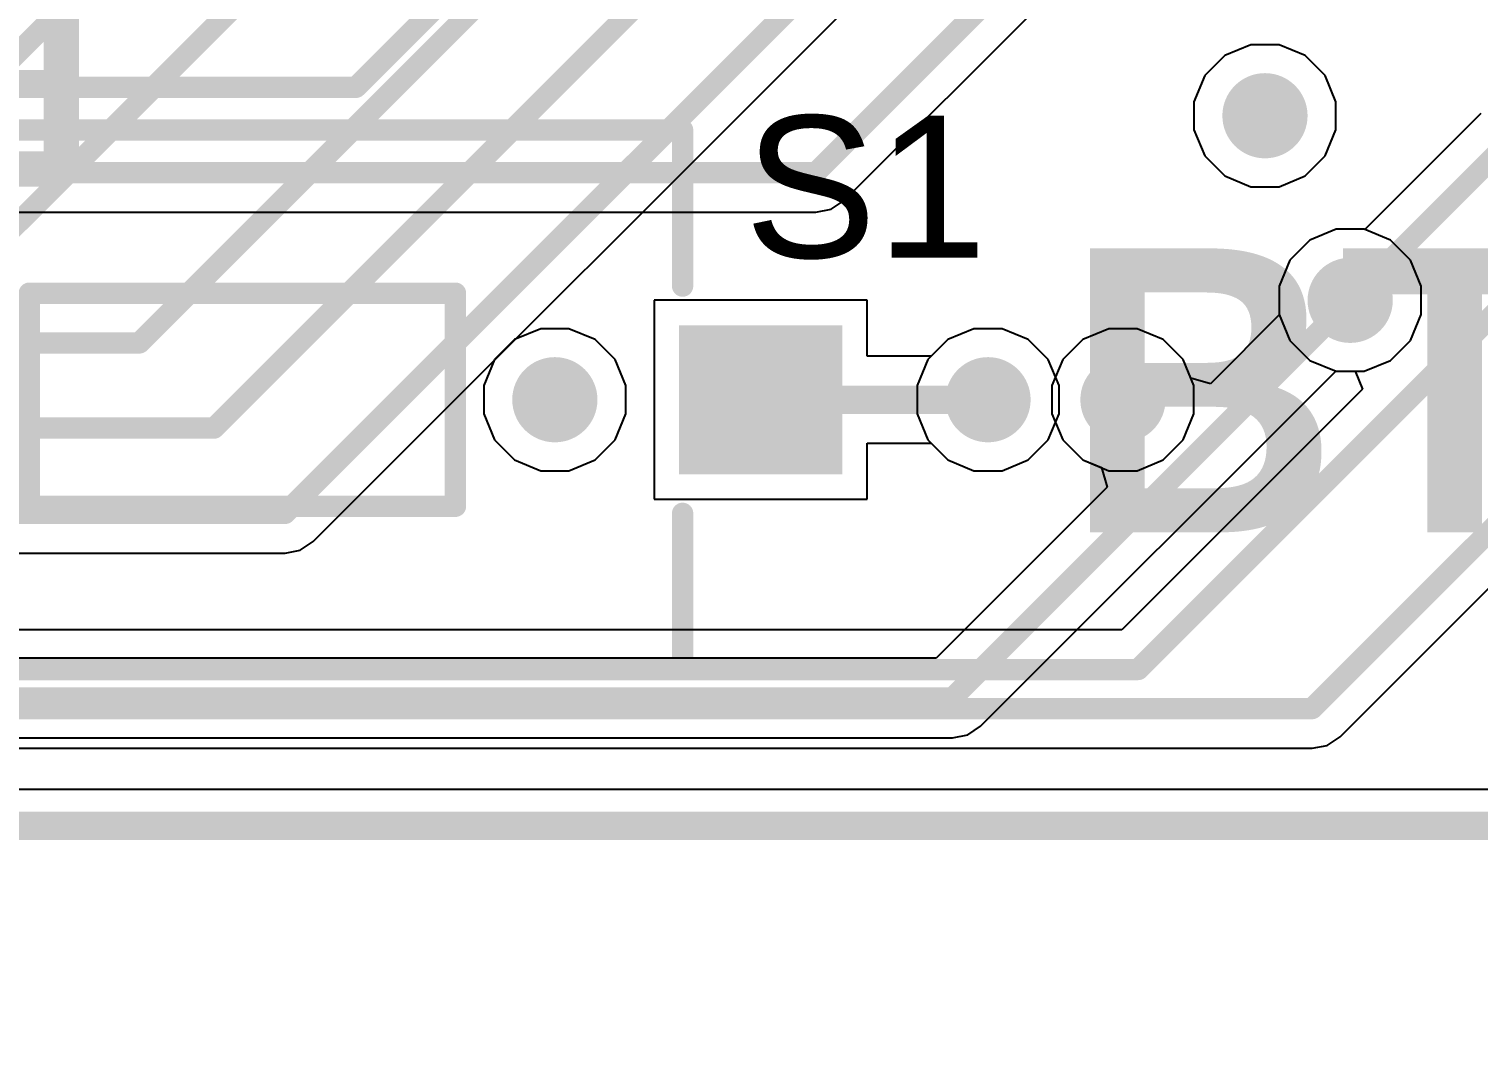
# Model space of a CAD drawing. Header units: inches. Extents: x -1.9 to 51.5, y -1.6 to 35.1.
# Drawn here: x 32.3 to 42.5, y -1.59 to 5.61 of the extents above; entities that cross this region are included whole.
import ezdxf

# ---------------------------------------------------------------- set-up
doc = ezdxf.new("R2010")
doc.units = ezdxf.units.IN
for name, color, linetype in [('Assembly Notes', 76, 'Continuous'), ('Board Shape', 56, 'Continuous'), ('Bottom Layer', 76, 'Continuous'), ('Bottom Layer 1', 5, 'Continuous'), ('Bottom Overlay', 54, 'Continuous'), ('Bottom Paste', 16, 'Continuous'), ('Bottom Solder', 6, 'Continuous'), ('Top Layer', 16, 'Continuous'), ('Top Layer 1', 1, 'Continuous'), ('Top Overlay', 2, 'Continuous'), ('Top Paste', 8, 'Continuous'), ('Top Solder', 216, 'Continuous'), ('Via Holes', 16, 'Continuous')]:
    doc.layers.add(name, color=color, linetype=linetype)
doc.styles.add('Arial', font='', dxfattribs={"height": 0.2})
doc.styles.add('Century Gothic_Bold', font='', dxfattribs={"height": 0.2})
doc.styles.add('GOST type B', font='', dxfattribs={"height": 0.2})
doc.styles.get('Arial').set_extended_font_data('Arial')
doc.styles.get('Century Gothic_Bold').set_extended_font_data('Century Gothic', bold=True)
doc.styles.get('GOST type B').set_extended_font_data('GOST type B')

# ---------------------------------------------------------------- blocks, each defined once
blk = doc.blocks.new('TSS_TD_19XA_XTR_105')
at = {"layer": 'Top Layer 1'}
for points in [[(-4.2, 0.5), (-3.1, 0.5), (-3.1, -0.5), (-4.2, -0.5)], [(4.2, -0.5), (3.1, -0.5), (3.1, 0.5), (4.2, 0.5)]]:
    blk.add_hatch(color=1, dxfattribs=at).paths.add_polyline_path(points)
at = {"layer": 'Top Paste'}
for points in [[(-4.2, 0.5), (-3.1, 0.5), (-3.1, -0.5), (-4.2, -0.5)], [(4.2, -0.5), (3.1, -0.5), (3.1, 0.5), (4.2, 0.5)]]:
    blk.add_hatch(color=8, dxfattribs=at).paths.add_polyline_path(points)
at = {"layer": 'Top Solder'}
for points in [[(-4.225, 0.525), (-3.075, 0.525), (-3.075, -0.525), (-4.225, -0.525)], [(4.225, -0.525), (3.075, -0.525), (3.075, 0.525), (4.225, 0.525)]]:
    blk.add_hatch(color=216, dxfattribs=at).paths.add_polyline_path(points)
at = {"layer": 'Top Overlay'}
for points in [[(-3.1, 0.8, 0.15, 0.15, 0), (-3.1, 1.9, 0.15, 0.15, 0)], [(-3.1, 1.9, 0.15, 0.15, 0), (3.1, 1.9, 0.15, 0.15, 0)], [(3.1, 0.8, 0.15, 0.15, 0), (3.1, 1.9, 0.15, 0.15, 0)], [(-1.5, 0.75, 0.15, 0.15, 0), (1.5, 0.75, 0.15, 0.15, 0)], [(-1.5, -0.75, 0.15, 0.15, 0), (-1.5, 0.75, 0.15, 0.15, 0)], [(1.5, -0.75, 0.15, 0.15, 0), (1.5, 0.75, 0.15, 0.15, 0)], [(-1.5, -0.75, 0.15, 0.15, 0), (1.5, -0.75, 0.15, 0.15, 0)], [(-3.1, -1.9, 0.15, 0.15, 0), (-3.1, -0.8, 0.15, 0.15, 0)], [(3.1, -1.9, 0.15, 0.15, 0), (3.1, -0.8, 0.15, 0.15, 0)], [(-3.1, -1.9, 0.15, 0.15, 0), (3.1, -1.9, 0.15, 0.15, 0)]]:
    blk.add_lwpolyline(points, format="xyseb", dxfattribs=at)
for points in [[(-3.137, 1.9, 0.075, 0.075, 1), (-3.062, 1.9, 0.075, 0.075, 1)], [(-3.137, 1.9, 0.075, 0.075, 1), (-3.062, 1.9, 0.075, 0.075, 1)], [(3.062, 1.9, 0.075, 0.075, 1), (3.137, 1.9, 0.075, 0.075, 1)], [(3.062, 1.9, 0.075, 0.075, 1), (3.137, 1.9, 0.075, 0.075, 1)], [(-3.137, 0.8, 0.075, 0.075, 1), (-3.062, 0.8, 0.075, 0.075, 1)], [(-1.538, 0.75, 0.075, 0.075, 1), (-1.462, 0.75, 0.075, 0.075, 1)], [(-1.538, 0.75, 0.075, 0.075, 1), (-1.462, 0.75, 0.075, 0.075, 1)], [(1.462, 0.75, 0.075, 0.075, 1), (1.538, 0.75, 0.075, 0.075, 1)], [(1.462, 0.75, 0.075, 0.075, 1), (1.538, 0.75, 0.075, 0.075, 1)], [(3.062, 0.8, 0.075, 0.075, 1), (3.137, 0.8, 0.075, 0.075, 1)], [(-1.538, -0.75, 0.075, 0.075, 1), (-1.462, -0.75, 0.075, 0.075, 1)], [(-1.538, -0.75, 0.075, 0.075, 1), (-1.462, -0.75, 0.075, 0.075, 1)], [(1.462, -0.75, 0.075, 0.075, 1), (1.538, -0.75, 0.075, 0.075, 1)], [(1.462, -0.75, 0.075, 0.075, 1), (1.538, -0.75, 0.075, 0.075, 1)], [(-3.137, -0.8, 0.075, 0.075, 1), (-3.062, -0.8, 0.075, 0.075, 1)], [(3.062, -0.8, 0.075, 0.075, 1), (3.137, -0.8, 0.075, 0.075, 1)], [(-3.137, -1.9, 0.075, 0.075, 1), (-3.062, -1.9, 0.075, 0.075, 1)], [(-3.137, -1.9, 0.075, 0.075, 1), (-3.062, -1.9, 0.075, 0.075, 1)], [(3.062, -1.9, 0.075, 0.075, 1), (3.137, -1.9, 0.075, 0.075, 1)], [(3.062, -1.9, 0.075, 0.075, 1), (3.137, -1.9, 0.075, 0.075, 1)]]:
    blk.add_lwpolyline(points, format="xyseb", close=True, dxfattribs=at)
blk = doc.blocks.new('SOT23_3_B_119')
at = {"layer": 'Bottom Layer 1'}
for points in [[(-1.506, 1.336), (-0.744, 1.336), (-0.744, 0.574), (-1.506, 0.574)], [(0.78, 0.383), (1.542, 0.383), (1.542, -0.379), (0.78, -0.379)], [(-1.506, -0.569), (-0.744, -0.569), (-0.744, -1.331), (-1.506, -1.331)]]:
    blk.add_hatch(color=5, dxfattribs=at).paths.add_polyline_path(points)
at = {"layer": 'Bottom Paste'}
for points in [[(-1.506, 1.336), (-0.744, 1.336), (-0.744, 0.574), (-1.506, 0.574)], [(0.78, 0.383), (1.542, 0.383), (1.542, -0.379), (0.78, -0.379)], [(-1.506, -0.569), (-0.744, -0.569), (-0.744, -1.331), (-1.506, -1.331)]]:
    blk.add_hatch(color=16, dxfattribs=at).paths.add_polyline_path(points)
at = {"layer": 'Bottom Solder'}
for points in [[(-1.531, 1.361), (-0.719, 1.361), (-0.719, 0.549), (-1.531, 0.549)], [(0.755, 0.409), (1.567, 0.409), (1.567, -0.404), (0.755, -0.404)], [(-1.531, -0.544), (-0.719, -0.544), (-0.719, -1.356), (-1.531, -1.356)]]:
    blk.add_hatch(color=6, dxfattribs=at).paths.add_polyline_path(points)
at = {"layer": 'Assembly Notes'}
for points in [[(1.275, 1.55, 0.25, 0.25, 0), (-1.225, 1.55, 0.25, 0.25, 0)], [(-1.225, -1.55, 0.25, 0.25, 0), (-1.225, 1.55, 0.25, 0.25, 0)], [(1.275, -1.55, 0.25, 0.25, 0), (1.275, 1.55, 0.25, 0.25, 0)], [(1.275, -1.55, 0.25, 0.25, 0), (-1.225, -1.55, 0.25, 0.25, 0)]]:
    blk.add_lwpolyline(points, format="xyseb", dxfattribs=at)
for points in [[(-1.287, 1.55, 0.125, 0.125, 1), (-1.162, 1.55, 0.125, 0.125, 1)], [(-1.287, 1.55, 0.125, 0.125, 1), (-1.162, 1.55, 0.125, 0.125, 1)], [(1.213, 1.55, 0.125, 0.125, 1), (1.338, 1.55, 0.125, 0.125, 1)], [(1.213, 1.55, 0.125, 0.125, 1), (1.338, 1.55, 0.125, 0.125, 1)], [(-1.287, -1.55, 0.125, 0.125, 1), (-1.162, -1.55, 0.125, 0.125, 1)], [(-1.287, -1.55, 0.125, 0.125, 1), (-1.162, -1.55, 0.125, 0.125, 1)], [(1.213, -1.55, 0.125, 0.125, 1), (1.338, -1.55, 0.125, 0.125, 1)], [(1.213, -1.55, 0.125, 0.125, 1), (1.338, -1.55, 0.125, 0.125, 1)]]:
    blk.add_lwpolyline(points, format="xyseb", close=True, dxfattribs=at)
at = {"layer": 'Bottom Overlay'}
for points in [[(0.653, 1.503, 0.15, 0.15, 0), (-0.425, 1.503, 0.15, 0.15, 0)], [(0.653, 0.775, 0.15, 0.15, 0), (0.653, 1.503, 0.15, 0.15, 0)], [(-0.625, -0.2, 0.15, 0.15, 0), (-0.625, 0.2, 0.15, 0.15, 0)], [(0.653, -1.503, 0.15, 0.15, 0), (0.653, -0.775, 0.15, 0.15, 0)], [(0.653, -1.503, 0.15, 0.15, 0), (-0.375, -1.503, 0.15, 0.15, 0)]]:
    blk.add_lwpolyline(points, format="xyseb", dxfattribs=at)
for points in [[(-0.462, 1.503, 0.075, 0.075, 1), (-0.387, 1.503, 0.075, 0.075, 1)], [(0.616, 1.503, 0.075, 0.075, 1), (0.691, 1.503, 0.075, 0.075, 1)], [(0.616, 1.503, 0.075, 0.075, 1), (0.691, 1.503, 0.075, 0.075, 1)], [(0.616, 0.775, 0.075, 0.075, 1), (0.691, 0.775, 0.075, 0.075, 1)], [(-0.663, 0.2, 0.075, 0.075, 1), (-0.587, 0.2, 0.075, 0.075, 1)], [(-0.663, -0.2, 0.075, 0.075, 1), (-0.587, -0.2, 0.075, 0.075, 1)], [(0.616, -0.775, 0.075, 0.075, 1), (0.691, -0.775, 0.075, 0.075, 1)], [(-0.412, -1.503, 0.075, 0.075, 1), (-0.337, -1.503, 0.075, 0.075, 1)], [(0.616, -1.503, 0.075, 0.075, 1), (0.691, -1.503, 0.075, 0.075, 1)], [(0.616, -1.503, 0.075, 0.075, 1), (0.691, -1.503, 0.075, 0.075, 1)]]:
    blk.add_lwpolyline(points, format="xyseb", close=True, dxfattribs=at)
at = {"layer": 'Assembly Notes', "style": 'GOST type B', "text_generation_flag": 2}
blk.add_text('VT2_2', height=2.15, rotation=-180, dxfattribs=at).set_placement((-0.025, -1.9))

msp = doc.modelspace()

# ---------------------------------------------------------------- hatches: boundary and pattern name
at = {"layer": 'Bottom Layer'}
h = msp.add_hatch(color=76, dxfattribs=at)
edge = h.paths.add_edge_path()
edge.add_arc((41, 5), 0.3, 0, 360)
h = msp.add_hatch(color=76, dxfattribs=at)
edge = h.paths.add_edge_path()
edge.add_arc((41.6, 3.7), 0.3, 0, 360)
h = msp.add_hatch(color=76, dxfattribs=at)
edge = h.paths.add_edge_path()
edge.add_arc((36, 3), 0.3, 0, 360)
h = msp.add_hatch(color=76, dxfattribs=at)
edge = h.paths.add_edge_path()
edge.add_arc((39.05, 3), 0.3, 0, 360)
h = msp.add_hatch(color=76, dxfattribs=at)
edge = h.paths.add_edge_path()
edge.add_arc((40, 3), 0.3, 0, 360)
at = {"layer": 'Bottom Layer 1'}
h = msp.add_hatch(color=5, dxfattribs=at)
edge = h.paths.add_edge_path()
edge.add_arc((41, 5), 0.3, 0, 360)
h = msp.add_hatch(color=5, dxfattribs=at)
edge = h.paths.add_edge_path()
edge.add_arc((41.6, 3.7), 0.3, 0, 360)
h = msp.add_hatch(color=5, dxfattribs=at)
edge = h.paths.add_edge_path()
edge.add_arc((36, 3), 0.3, 0, 360)
h = msp.add_hatch(color=5, dxfattribs=at)
edge = h.paths.add_edge_path()
edge.add_arc((39.05, 3), 0.3, 0, 360)
h = msp.add_hatch(color=5, dxfattribs=at)
edge = h.paths.add_edge_path()
edge.add_arc((40, 3), 0.3, 0, 360)
at = {"layer": 'Top Layer'}
h = msp.add_hatch(color=16, dxfattribs=at)
edge = h.paths.add_edge_path()
edge.add_arc((41, 5), 0.3, 0, 360)
h = msp.add_hatch(color=16, dxfattribs=at)
edge = h.paths.add_edge_path()
edge.add_arc((41.6, 3.7), 0.3, 0, 360)
h = msp.add_hatch(color=16, dxfattribs=at)
edge = h.paths.add_edge_path()
edge.add_arc((36, 3), 0.3, 0, 360)
h = msp.add_hatch(color=16, dxfattribs=at)
edge = h.paths.add_edge_path()
edge.add_arc((39.05, 3), 0.3, 0, 360)
h = msp.add_hatch(color=16, dxfattribs=at)
edge = h.paths.add_edge_path()
edge.add_arc((40, 3), 0.3, 0, 360)
at = {"layer": 'Top Layer 1'}
h = msp.add_hatch(color=1, dxfattribs=at)
edge = h.paths.add_edge_path()
edge.add_arc((41, 5), 0.3, 0, 360)
h = msp.add_hatch(color=1, dxfattribs=at)
edge = h.paths.add_edge_path()
edge.add_arc((41.6, 3.7), 0.3, 0, 360)
h = msp.add_hatch(color=1, dxfattribs=at)
edge = h.paths.add_edge_path()
edge.add_arc((36, 3), 0.3, 0, 360)
h = msp.add_hatch(color=1, dxfattribs=at)
edge = h.paths.add_edge_path()
edge.add_arc((39.05, 3), 0.3, 0, 360)
h = msp.add_hatch(color=1, dxfattribs=at)
edge = h.paths.add_edge_path()
edge.add_arc((40, 3), 0.3, 0, 360)
at = {"layer": 'Via Holes'}
h = msp.add_hatch(color=7, dxfattribs=at)
edge = h.paths.add_edge_path()
edge.add_arc((41, 5), 0.15, 0, 360)
h = msp.add_hatch(color=7, dxfattribs=at)
edge = h.paths.add_edge_path()
edge.add_arc((41.6, 3.7), 0.15, 0, 360)
h = msp.add_hatch(color=7, dxfattribs=at)
edge = h.paths.add_edge_path()
edge.add_arc((36, 3), 0.15, 0, 360)
h = msp.add_hatch(color=7, dxfattribs=at)
edge = h.paths.add_edge_path()
edge.add_arc((39.05, 3), 0.15, 0, 360)
h = msp.add_hatch(color=7, dxfattribs=at)
edge = h.paths.add_edge_path()
edge.add_arc((40, 3), 0.15, 0, 360)

# ---------------------------------------------------------------- linework, layer by layer
at = {"layer": 'Board Shape'}
msp.add_lwpolyline([(3, 0, 0.2, 0.2, 0), (47, 0, 0.2, 0.2, 0)], format="xyseb", dxfattribs=at)
at = {"layer": 'Bottom Layer'}
for p, q in [((40.717, 5.424), (40.576, 5.283)), ((40.901, 5.5), (40.717, 5.424)), ((41.099, 5.5), (40.901, 5.5)), ((41.283, 5.424), (41.099, 5.5)), ((41.424, 5.283), (41.283, 5.424)), ((40.576, 5.283), (40.5, 5.099)), ((41.5, 5.099), (41.424, 5.283)), ((40.5, 5.099), (40.5, 4.901)), ((41.5, 4.901), (41.5, 5.099)), ((40.5, 4.901), (40.576, 4.717)), ((41.424, 4.717), (41.5, 4.901)), ((40.576, 4.717), (40.717, 4.576)), ((41.283, 4.576), (41.424, 4.717)), ((40.717, 4.576), (40.901, 4.5)), ((40.901, 4.5), (41.099, 4.5)), ((41.099, 4.5), (41.283, 4.576)), ((41.501, 4.2), (41.317, 4.124)), ((41.699, 4.2), (41.501, 4.2)), ((41.883, 4.124), (41.699, 4.2)), ((41.317, 4.124), (41.176, 3.983)), ((42.024, 3.983), (41.883, 4.124)), ((41.176, 3.983), (41.1, 3.799)), ((42.1, 3.799), (42.024, 3.983)), ((41.1, 3.799), (41.1, 3.601)), ((42.1, 3.601), (42.1, 3.799)), ((41.1, 3.601), (41.176, 3.417)), ((42.024, 3.417), (42.1, 3.601)), ((35.901, 3.5), (35.717, 3.424)), ((36.099, 3.5), (35.901, 3.5)), ((36.283, 3.424), (36.099, 3.5)), ((39.901, 3.5), (39.717, 3.424)), ((40.099, 3.5), (39.901, 3.5)), ((40.283, 3.424), (40.099, 3.5)), ((35.717, 3.424), (35.576, 3.283)), ((36.424, 3.283), (36.283, 3.424)), ((39.717, 3.424), (39.576, 3.283)), ((40.424, 3.283), (40.283, 3.424)), ((41.176, 3.417), (41.317, 3.276)), ((41.883, 3.276), (42.024, 3.417)), ((35.576, 3.283), (35.5, 3.099)), ((36.5, 3.099), (36.424, 3.283)), ((39.576, 3.283), (39.5, 3.099)), ((40.5, 3.099), (40.424, 3.283)), ((41.317, 3.276), (41.501, 3.2)), ((41.699, 3.2), (41.883, 3.276)), ((41.501, 3.2), (41.699, 3.2)), ((35.5, 3.099), (35.5, 2.901)), ((36.5, 2.901), (36.5, 3.099)), ((39.5, 3.099), (39.5, 2.901)), ((40.5, 2.901), (40.5, 3.099)), ((35.5, 2.901), (35.576, 2.717)), ((36.424, 2.717), (36.5, 2.901)), ((39.5, 2.901), (39.576, 2.717)), ((40.424, 2.717), (40.5, 2.901)), ((35.576, 2.717), (35.717, 2.576)), ((36.283, 2.576), (36.424, 2.717)), ((39.576, 2.717), (39.717, 2.576)), ((40.283, 2.576), (40.424, 2.717)), ((35.717, 2.576), (35.901, 2.5)), ((36.099, 2.5), (36.283, 2.576)), ((39.717, 2.576), (39.901, 2.5)), ((40.099, 2.5), (40.283, 2.576)), ((35.901, 2.5), (36.099, 2.5)), ((39.901, 2.5), (40.099, 2.5)), ((47, 0.255), (3, 0.255))]:
    msp.add_line(p, q, dxfattribs=at)
at = {"layer": 'Bottom Layer 1'}
for p, q in [((34.298, 2.002), (40.723, 8.427)), ((42.52, 5.016), (41.702, 4.199)), ((41.501, 4.2), (41.317, 4.124)), ((41.699, 4.2), (41.501, 4.2)), ((41.702, 4.199), (41.699, 4.2)), ((41.317, 4.124), (41.176, 3.983)), ((41.176, 3.983), (41.1, 3.799)), ((41.1, 3.799), (41.1, 3.601)), ((41.53, 0.627), (44.67, 3.767)), ((41.1, 3.601), (41.176, 3.417)), ((38.951, 3.5), (38.767, 3.424)), ((39.149, 3.5), (38.951, 3.5)), ((39.333, 3.424), (39.149, 3.5)), ((38.767, 3.424), (38.626, 3.283)), ((39.474, 3.283), (39.333, 3.424)), ((41.176, 3.417), (41.317, 3.276)), ((38.626, 3.283), (38.55, 3.099)), ((39.55, 3.099), (39.474, 3.283)), ((41.317, 3.276), (41.501, 3.2)), ((41.501, 3.2), (41.634, 3.2)), ((41.634, 3.2), (41.686, 3.075)), ((38.55, 3.099), (38.55, 2.901)), ((39.55, 2.901), (39.55, 3.099)), ((41.686, 3.075), (39.991, 1.38)), ((38.55, 2.901), (38.626, 2.717)), ((39.474, 2.717), (39.55, 2.901)), ((38.626, 2.717), (38.767, 2.576)), ((39.333, 2.576), (39.474, 2.717)), ((38.767, 2.576), (38.951, 2.5)), ((39.149, 2.5), (39.333, 2.576)), ((38.951, 2.5), (39.149, 2.5)), ((34.1, 1.92), (34.207, 1.941)), ((34.207, 1.941), (34.298, 2.002)), ((29.644, 1.92), (34.1, 1.92)), ((39.991, 1.38), (29.663, 1.38)), ((41.439, 0.566), (41.53, 0.627)), ((9.575, 0.545), (41.332, 0.545)), ((41.332, 0.545), (41.439, 0.566)), ((47, 0.255), (3, 0.255))]:
    msp.add_line(p, q, dxfattribs=at)
for points in [[(31.514, 4.739, 0.15, 0.15, 0), (37.459, 10.684, 0.15, 0.15, 0)], [(31.875, 3.9, 0.15, 0.15, 0), (37.9, 9.925, 0.15, 0.15, 0)], [(33.075, 3.4, 0.15, 0.15, 0), (39.475, 9.8, 0.15, 0.15, 0)], [(33.6, 2.8, 0.15, 0.15, 0), (39.525, 8.725, 0.15, 0.15, 0)], [(34.1, 2.2, 0.15, 0.15, 0), (40.525, 8.625, 0.15, 0.15, 0)], [(40.107, 1.1, 0.15, 0.15, 0), (45.725, 6.718, 0.15, 0.15, 0)], [(41.332, 0.825, 0.15, 0.15, 0), (47.175, 6.668, 0.15, 0.15, 0)], [(41.6, 3.7, 0.15, 0.15, 0), (42.8, 4.9, 0.15, 0.15, 0)], [(41.6, 3.7, 0.15, 0.15, 0), (41.6, 3.7, 0.15, 0.15, 0)], [(21.916, 3.4, 0.15, 0.15, 0), (33.075, 3.4, 0.15, 0.15, 0)], [(18.625, 2.8, 0.15, 0.15, 0), (33.6, 2.8, 0.15, 0.15, 0)], [(13.125, 2.2, 0.15, 0.15, 0), (34.1, 2.2, 0.15, 0.15, 0)], [(9.893, 1.1, 0.15, 0.15, 0), (40.107, 1.1, 0.15, 0.15, 0)], [(9.575, 0.825, 0.15, 0.15, 0), (41.332, 0.825, 0.15, 0.15, 0)]]:
    msp.add_lwpolyline(points, format="xyseb", dxfattribs=at)
for points in [[(41.563, 3.7, 0.075, 0.075, 1), (41.638, 3.7, 0.075, 0.075, 1)], [(41.563, 3.7, 0.075, 0.075, 1), (41.638, 3.7, 0.075, 0.075, 1)], [(41.563, 3.7, 0.075, 0.075, 1), (41.638, 3.7, 0.075, 0.075, 1)], [(33.038, 3.4, 0.075, 0.075, 1), (33.113, 3.4, 0.075, 0.075, 1)], [(33.038, 3.4, 0.075, 0.075, 1), (33.113, 3.4, 0.075, 0.075, 1)], [(33.562, 2.8, 0.075, 0.075, 1), (33.637, 2.8, 0.075, 0.075, 1)], [(33.562, 2.8, 0.075, 0.075, 1), (33.637, 2.8, 0.075, 0.075, 1)], [(34.062, 2.2, 0.075, 0.075, 1), (34.138, 2.2, 0.075, 0.075, 1)], [(34.062, 2.2, 0.075, 0.075, 1), (34.138, 2.2, 0.075, 0.075, 1)], [(40.07, 1.1, 0.075, 0.075, 1), (40.145, 1.1, 0.075, 0.075, 1)], [(40.07, 1.1, 0.075, 0.075, 1), (40.145, 1.1, 0.075, 0.075, 1)], [(41.295, 0.825, 0.075, 0.075, 1), (41.37, 0.825, 0.075, 0.075, 1)], [(41.295, 0.825, 0.075, 0.075, 1), (41.37, 0.825, 0.075, 0.075, 1)]]:
    msp.add_lwpolyline(points, format="xyseb", close=True, dxfattribs=at)
at = {"layer": 'Top Layer'}
for p, q in [((40.717, 5.424), (40.576, 5.283)), ((40.901, 5.5), (40.717, 5.424)), ((41.099, 5.5), (40.901, 5.5)), ((41.283, 5.424), (41.099, 5.5)), ((41.424, 5.283), (41.283, 5.424)), ((40.576, 5.283), (40.5, 5.099)), ((41.5, 5.099), (41.424, 5.283)), ((40.5, 5.099), (40.5, 4.901)), ((41.5, 4.901), (41.5, 5.099)), ((40.5, 4.901), (40.576, 4.717)), ((41.424, 4.717), (41.5, 4.901)), ((40.576, 4.717), (40.717, 4.576)), ((41.283, 4.576), (41.424, 4.717)), ((40.717, 4.576), (40.901, 4.5)), ((40.901, 4.5), (41.099, 4.5)), ((41.099, 4.5), (41.283, 4.576)), ((41.501, 4.2), (41.317, 4.124)), ((41.699, 4.2), (41.501, 4.2)), ((41.883, 4.124), (41.699, 4.2)), ((41.317, 4.124), (41.176, 3.983)), ((42.024, 3.983), (41.883, 4.124)), ((41.176, 3.983), (41.1, 3.799)), ((42.1, 3.799), (42.024, 3.983)), ((41.1, 3.799), (41.1, 3.601)), ((42.1, 3.601), (42.1, 3.799)), ((41.101, 3.598), (40.616, 3.112)), ((41.1, 3.601), (41.101, 3.598)), ((42.024, 3.417), (42.1, 3.601)), ((35.901, 3.5), (35.717, 3.424)), ((36.099, 3.5), (35.901, 3.5)), ((36.283, 3.424), (36.099, 3.5)), ((39.901, 3.5), (39.717, 3.424)), ((40.099, 3.5), (39.901, 3.5)), ((40.283, 3.424), (40.099, 3.5)), ((35.717, 3.424), (35.576, 3.283)), ((36.424, 3.283), (36.283, 3.424)), ((39.717, 3.424), (39.576, 3.283)), ((40.424, 3.283), (40.283, 3.424)), ((41.883, 3.276), (42.024, 3.417)), ((35.576, 3.283), (35.5, 3.099)), ((36.5, 3.099), (36.424, 3.283)), ((39.576, 3.283), (39.5, 3.099)), ((40.478, 3.152), (40.424, 3.283)), ((41.699, 3.2), (41.883, 3.276)), ((38.998, 0.702), (41.498, 3.201)), ((41.498, 3.201), (41.501, 3.2)), ((41.501, 3.2), (41.699, 3.2)), ((35.5, 3.099), (35.5, 2.901)), ((36.5, 2.901), (36.5, 3.099)), ((39.5, 3.099), (39.5, 2.901)), ((40.616, 3.112), (40.478, 3.152)), ((35.5, 2.901), (35.576, 2.717)), ((36.424, 2.717), (36.5, 2.901)), ((39.5, 2.901), (39.576, 2.717)), ((35.576, 2.717), (35.717, 2.576)), ((36.283, 2.576), (36.424, 2.717)), ((39.576, 2.717), (39.717, 2.576)), ((35.717, 2.576), (35.901, 2.5)), ((36.099, 2.5), (36.283, 2.576)), ((39.717, 2.576), (39.848, 2.522)), ((35.901, 2.5), (36.099, 2.5)), ((39.848, 2.522), (39.888, 2.385)), ((39.888, 2.385), (38.684, 1.18)), ((38.684, 1.18), (24.951, 1.18)), ((13.7, 0.62), (38.8, 0.62)), ((38.8, 0.62), (38.907, 0.641)), ((38.907, 0.641), (38.998, 0.702)), ((47, 0.255), (3, 0.255))]:
    msp.add_line(p, q, dxfattribs=at)
for points in [[(38.8, 0.9, 0.15, 0.15, 0), (41.6, 3.7, 0.15, 0.15, 0)], [(13.7, 0.9, 0.15, 0.15, 0), (38.8, 0.9, 0.15, 0.15, 0)]]:
    msp.add_lwpolyline(points, format="xyseb", dxfattribs=at)
for points in [[(41.563, 3.7, 0.075, 0.075, 1), (41.638, 3.7, 0.075, 0.075, 1)], [(38.763, 0.9, 0.075, 0.075, 1), (38.838, 0.9, 0.075, 0.075, 1)], [(38.763, 0.9, 0.075, 0.075, 1), (38.838, 0.9, 0.075, 0.075, 1)]]:
    msp.add_lwpolyline(points, format="xyseb", close=True, dxfattribs=at)
at = {"layer": 'Top Layer 1'}
for p, q in [((38.036, 4.402), (39.548, 5.914)), ((37.945, 4.341), (38.036, 4.402)), ((20.851, 4.32), (37.838, 4.32)), ((37.838, 4.32), (37.945, 4.341)), ((41.501, 4.2), (41.317, 4.124)), ((41.699, 4.2), (41.501, 4.2)), ((41.883, 4.124), (41.699, 4.2)), ((41.317, 4.124), (41.176, 3.983)), ((42.024, 3.983), (41.883, 4.124)), ((41.176, 3.983), (41.1, 3.799)), ((42.1, 3.799), (42.024, 3.983)), ((41.1, 3.799), (41.1, 3.601)), ((42.1, 3.601), (42.1, 3.799)), ((38.2, 3.7), (36.7, 3.7)), ((36.7, 3.7), (36.7, 2.3)), ((38.2, 3.306), (38.2, 3.7)), ((41.1, 3.601), (41.176, 3.417)), ((42.024, 3.417), (42.1, 3.601)), ((38.951, 3.5), (38.767, 3.424)), ((39.149, 3.5), (38.951, 3.5)), ((39.333, 3.424), (39.149, 3.5)), ((38.767, 3.424), (38.649, 3.306)), ((39.474, 3.283), (39.333, 3.424)), ((41.176, 3.417), (41.317, 3.276)), ((41.883, 3.276), (42.024, 3.417)), ((38.649, 3.306), (38.2, 3.306)), ((39.55, 3.099), (39.474, 3.283)), ((41.317, 3.276), (41.501, 3.2)), ((41.699, 3.2), (41.883, 3.276)), ((41.501, 3.2), (41.699, 3.2)), ((39.55, 2.901), (39.55, 3.099)), ((39.474, 2.717), (39.55, 2.901)), ((38.2, 2.3), (38.2, 2.694)), ((38.2, 2.694), (38.649, 2.694)), ((38.649, 2.694), (38.767, 2.576)), ((39.333, 2.576), (39.474, 2.717)), ((38.767, 2.576), (38.951, 2.5)), ((39.149, 2.5), (39.333, 2.576)), ((38.951, 2.5), (39.149, 2.5)), ((36.7, 2.3), (38.2, 2.3)), ((47, 0.255), (3, 0.255))]:
    msp.add_line(p, q, dxfattribs=at)
for points in [[(34.6, 5.2, 0.15, 0.15, 0), (35.54, 6.14, 0.15, 0.15, 0)], [(37.838, 4.6, 0.15, 0.15, 0), (39.35, 6.112, 0.15, 0.15, 0)], [(20.5, 5.2, 0.15, 0.15, 0), (34.6, 5.2, 0.15, 0.15, 0)], [(20.1, 4.6, 0.15, 0.15, 0), (37.838, 4.6, 0.15, 0.15, 0)], [(37.45, 3, 0.2, 0.2, 0), (39.05, 3, 0.2, 0.2, 0)]]:
    msp.add_lwpolyline(points, format="xyseb", dxfattribs=at)
for points in [[(34.562, 5.2, 0.075, 0.075, 1), (34.637, 5.2, 0.075, 0.075, 1)], [(34.562, 5.2, 0.075, 0.075, 1), (34.637, 5.2, 0.075, 0.075, 1)], [(37.8, 4.6, 0.075, 0.075, 1), (37.875, 4.6, 0.075, 0.075, 1)], [(37.8, 4.6, 0.075, 0.075, 1), (37.875, 4.6, 0.075, 0.075, 1)], [(37.4, 3, 0.1, 0.1, 1), (37.5, 3, 0.1, 0.1, 1)], [(39, 3, 0.1, 0.1, 1), (39.1, 3, 0.1, 0.1, 1)]]:
    msp.add_lwpolyline(points, format="xyseb", close=True, dxfattribs=at)

# ---------------------------------------------------------------- block references
at = {"rotation": 270}
msp.add_blockref('SOT23_3_B_119', (30.975, 5.9), dxfattribs=at)
msp.add_blockref('TSS_TD_19XA_XTR_105', (33.8, 3))

# ---------------------------------------------------------------- texts
at = {"layer": 'Top Overlay'}
for s, height, style, p in [('S1', 1, 'Arial', (37.334, 4)), ('BTN', 2, 'Century Gothic_Bold', (39.588, 2.066))]:
    msp.add_text(s, height=height, dxfattribs=dict(at, style=style)).set_placement(p)

doc.saveas('drawing.dxf')
